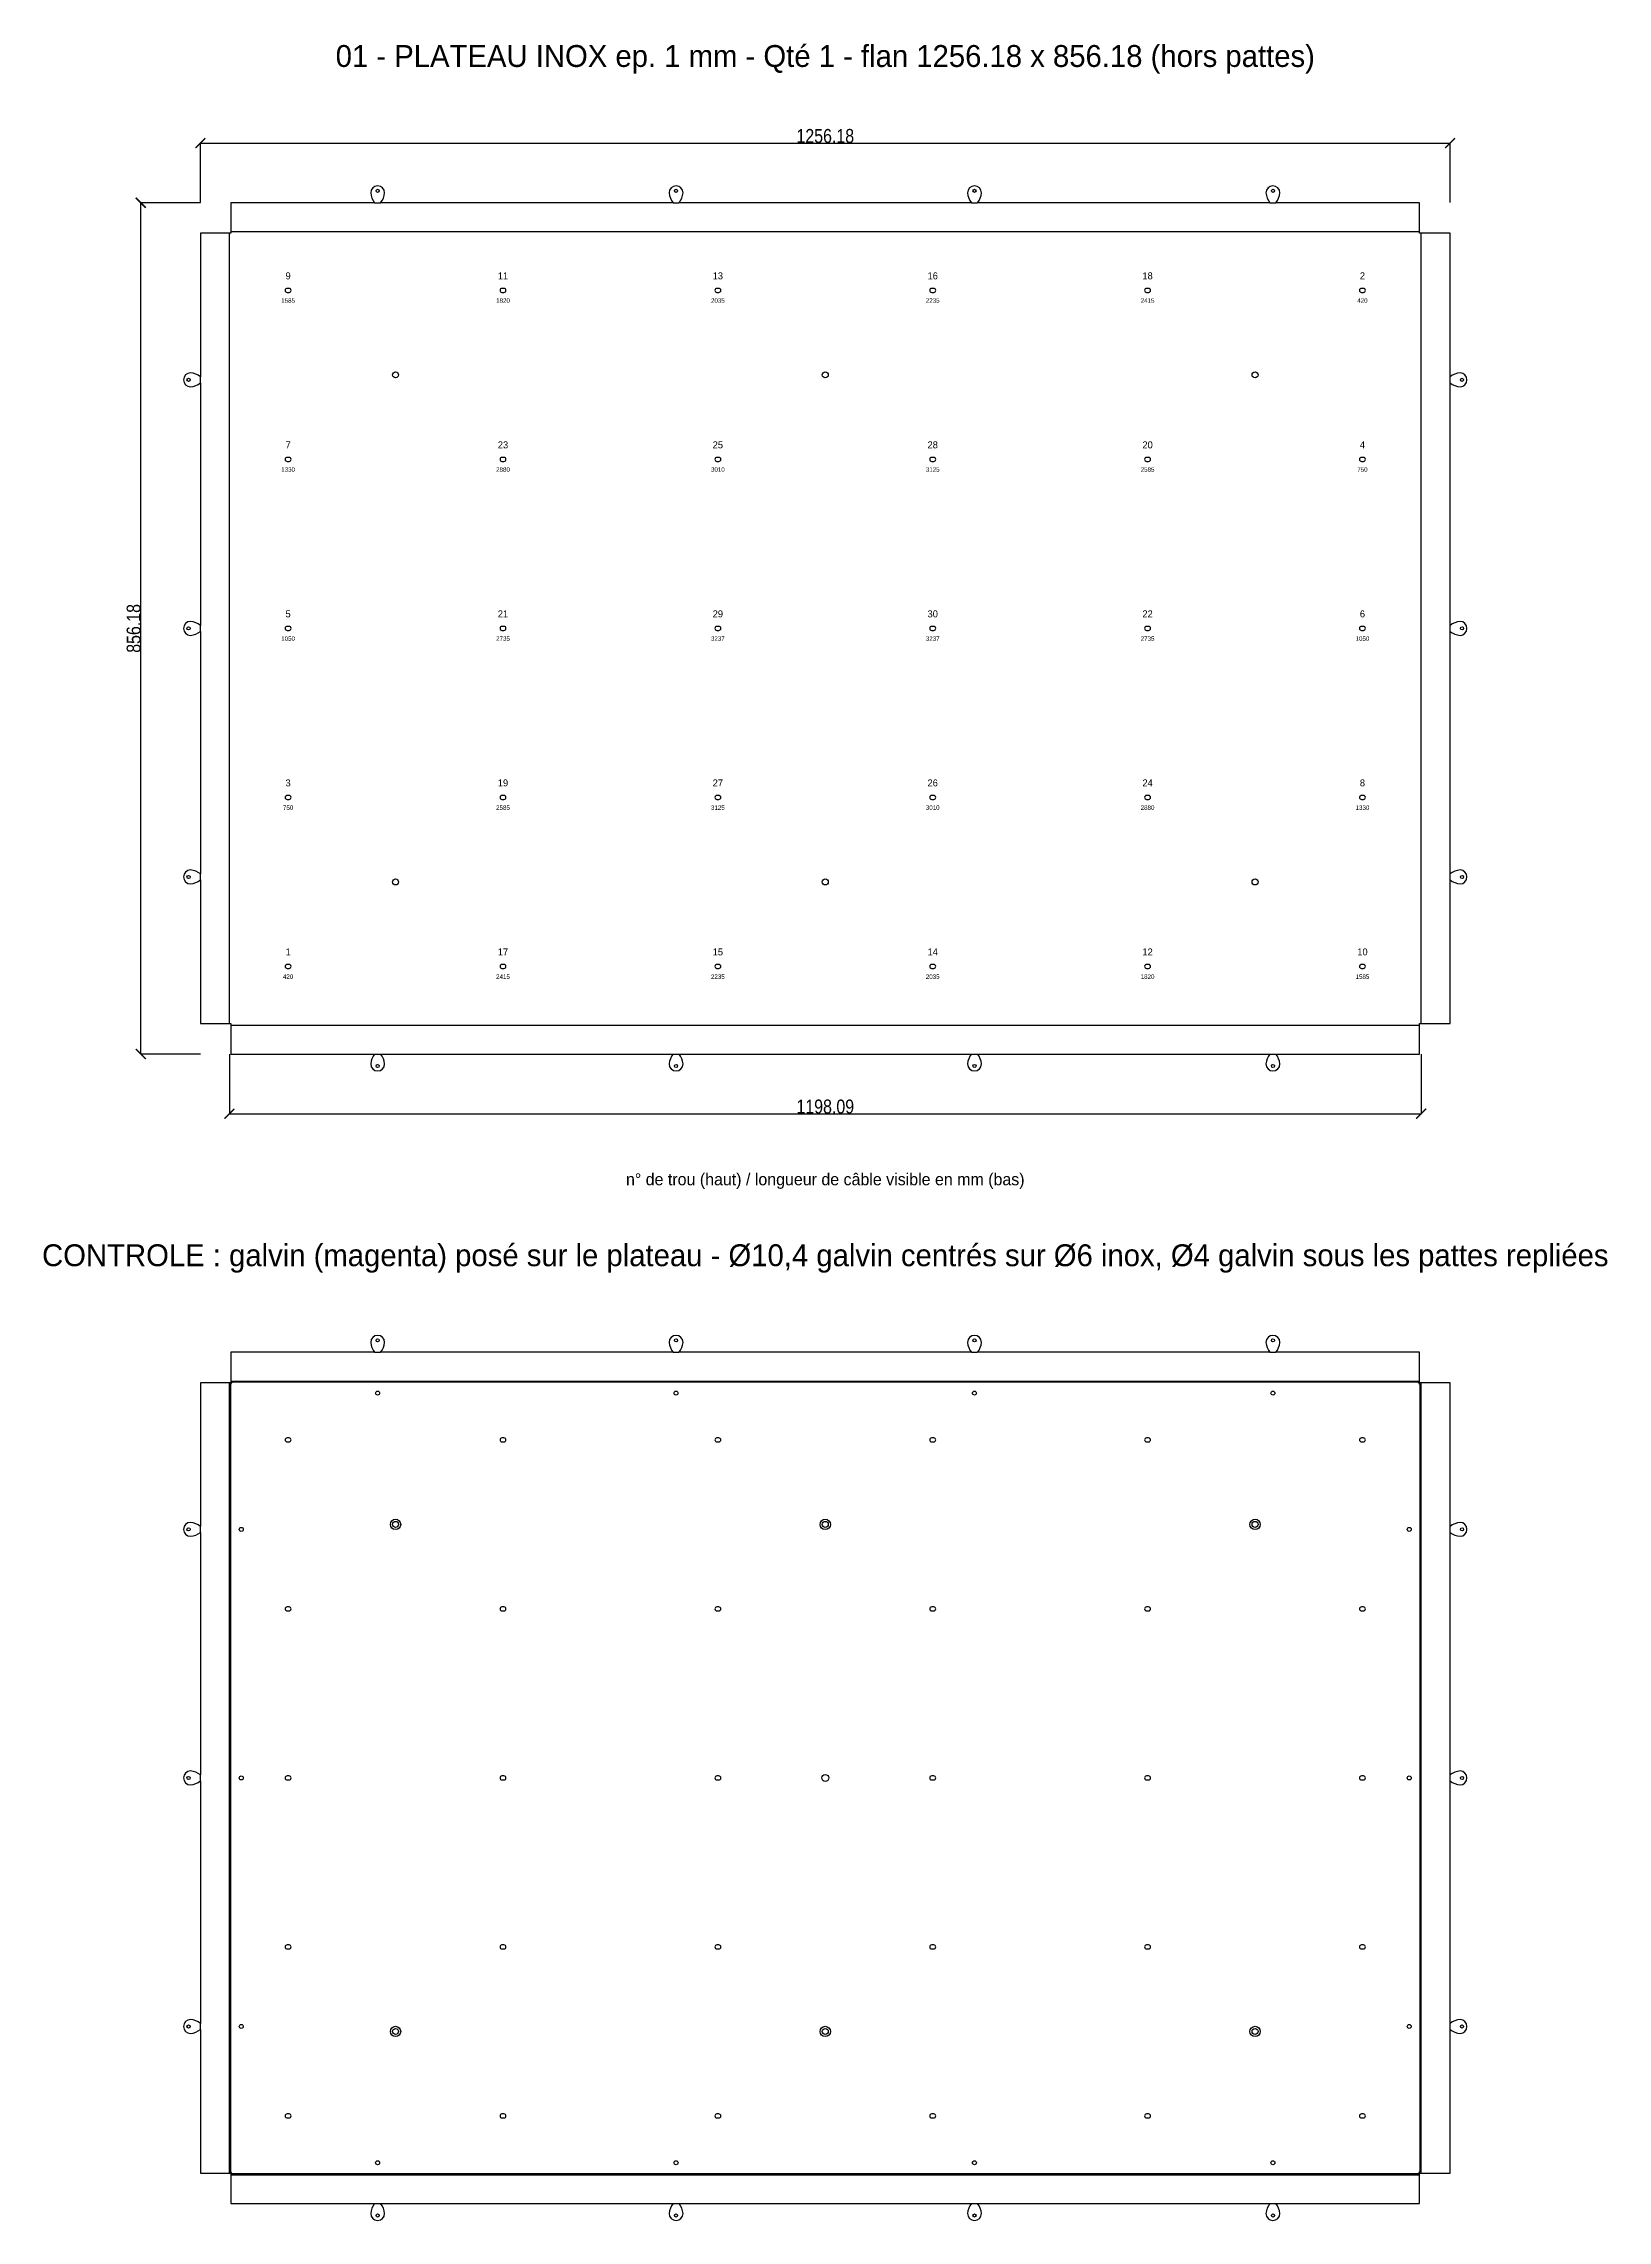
# Model space of a CAD drawing. Header units: millimetres. Extents: x -786 to 2110, y -1843 to 588.
# Drawn here: x -786 to 786, y -1601 to 588 of the extents above; entities that cross this region are included whole.
import ezdxf
from ezdxf.enums import TextEntityAlignment as Align

# ---------------------------------------------------------------- set-up
doc = ezdxf.new("R2010")
doc.units = ezdxf.units.MM
doc.linetypes.add('DASHED', pattern=[1.524, 1.27, -0.254])
for name, color, linetype in [('CONTROLE', 6, 'Continuous'), ('COTATION', 3, 'Continuous'), ('DECOUPE', 1, 'Continuous'), ('PLIAGE', 5, 'DASHED'), ('TEXTE', 7, 'Continuous')]:
    doc.layers.add(name, color=color, linetype=linetype)
doc.styles.add('OpenSansCondensed-Light', font='OpenSansCondensed-Light.ttf')
doc.dimstyles.new('EZDXF', dxfattribs={"dimtxt": 0.25, "dimasz": 0.175, "dimexe": 0.375, "dimexo": 0.125, "dimgap": 0.1, "dimtad": 1, "dimlfac": 100, "dimzin": 12, "dimdsep": 46, "dimtxsty": 'OpenSansCondensed-Light', "dimblk": 'ARCHTICK', "dimcen": 2.5, "dimazin": 3, "dimtfac": 0.5, "dimtmove": 2, "dimatfit": 3})

# ---------------------------------------------------------------- blocks, each defined once
blk = doc.blocks.new('_ARCHTICK')
at = {"color": 0, "linetype": 'BYBLOCK', "const_width": 0.15}
blk.add_lwpolyline([(-0.5, -0.5), (0.5, 0.5)], dxfattribs=at)

msp = doc.modelspace()

# ---------------------------------------------------------------- linework, layer by layer
at = {"layer": 'CONTROLE'}
msp.add_lwpolyline([(-595, -1554.17832), (595, -1554.17832, 0.4142135624), (598, -1551.17832), (598, -761.17832, 0.4142135624), (595, -758.17832), (-595, -758.17832, 0.4142135624), (-598, -761.17832), (-598, -1551.17832, 0.4142135624)], format="xyb", close=True, dxfattribs=at)
for centre, radius in [((-450, -769.13374), 2), ((-150, -769.13374), 2), ((150, -769.13374), 2), ((450, -769.13374), 2), ((-432, -901.17832), 5.2), ((0, -901.17832), 5.2), ((432, -901.17832), 5.2), ((-587.04458, -906.17832), 2), ((587.04458, -906.17832), 2), ((-587.04458, -1156.17832), 2), ((0, -1156.17832), 3.5), ((587.04458, -1156.17832), 2), ((-587.04458, -1406.17832), 2), ((-432, -1411.17832), 5.2), ((0, -1411.17832), 5.2), ((432, -1411.17832), 5.2), ((587.04458, -1406.17832), 2), ((-450, -1543.2229), 2), ((-150, -1543.2229), 2), ((150, -1543.2229), 2), ((450, -1543.2229), 2)]:
    msp.add_circle(centre, radius, dxfattribs=at)
at = {"layer": 'DECOUPE'}
for points in [[(-597.5, -428.08916), (-453, -428.08916, 0.1438270997), (-457, -438.08916, 1), (-443, -438.08916, 0.1438270997), (-447, -428.08916), (-153, -428.08916, 0.1438270997), (-157, -438.08916, 1), (-143, -438.08916, 0.1438270997), (-147, -428.08916), (147, -428.08916, 0.1438270997), (143, -438.08916, 1), (157, -438.08916, 0.1438270997), (153, -428.08916), (447, -428.08916, 0.1438270997), (443, -438.08916, 1), (457, -438.08916, 0.1438270997), (453, -428.08916), (597.5, -428.08916), (597.5, -397.5), (628.08916, -397.5), (628.08916, -253, 0.1438270997), (638.08916, -257, 1), (638.08916, -243, 0.1438270997), (628.08916, -247), (628.08916, -3, 0.1438270997), (638.08916, -7, 1), (638.08916, 7, 0.1438270997), (628.08916, 3), (628.08916, 247, 0.1438270997), (638.08916, 243, 1), (638.08916, 257, 0.1438270997), (628.08916, 253), (628.08916, 397.5), (597.5, 397.5), (597.5, 428.08916), (453, 428.08916, 0.1438270997), (457, 438.08916, 1), (443, 438.08916, 0.1438270997), (447, 428.08916), (153, 428.08916, 0.1438270997), (157, 438.08916, 1), (143, 438.08916, 0.1438270997), (147, 428.08916), (-147, 428.08916, 0.1438270997), (-143, 438.08916, 1), (-157, 438.08916, 0.1438270997), (-153, 428.08916), (-447, 428.08916, 0.1438270997), (-443, 438.08916, 1), (-457, 438.08916, 0.1438270997), (-453, 428.08916), (-597.5, 428.08916), (-597.5, 397.5), (-628.08916, 397.5), (-628.08916, 253, 0.1438270997), (-638.08916, 257, 1), (-638.08916, 243, 0.1438270997), (-628.08916, 247), (-628.08916, 3, 0.1438270997), (-638.08916, 7, 1), (-638.08916, -7, 0.1438270997), (-628.08916, -3), (-628.08916, -247, 0.1438270997), (-638.08916, -243, 1), (-638.08916, -257, 0.1438270997), (-628.08916, -253), (-628.08916, -397.5), (-597.5, -397.5)], [(-541, 338), (-539, 338, 1), (-539, 342), (-541, 342, 1)], [(-325, 338), (-323, 338, 1), (-323, 342), (-325, 342, 1)], [(-109, 338), (-107, 338, 1), (-107, 342), (-109, 342, 1)], [(107, 338), (109, 338, 1), (109, 342), (107, 342, 1)], [(323, 338), (325, 338, 1), (325, 342), (323, 342, 1)], [(539, 338), (541, 338, 1), (541, 342), (539, 342, 1)], [(-541, 168), (-539, 168, 1), (-539, 172), (-541, 172, 1)], [(-325, 168), (-323, 168, 1), (-323, 172), (-325, 172, 1)], [(-109, 168), (-107, 168, 1), (-107, 172), (-109, 172, 1)], [(107, 168), (109, 168, 1), (109, 172), (107, 172, 1)], [(323, 168), (325, 168, 1), (325, 172), (323, 172, 1)], [(539, 168), (541, 168, 1), (541, 172), (539, 172, 1)], [(-541, -2), (-539, -2, 1), (-539, 2), (-541, 2, 1)], [(-325, -2), (-323, -2, 1), (-323, 2), (-325, 2, 1)], [(-109, -2), (-107, -2, 1), (-107, 2), (-109, 2, 1)], [(107, -2), (109, -2, 1), (109, 2), (107, 2, 1)], [(323, -2), (325, -2, 1), (325, 2), (323, 2, 1)], [(539, -2), (541, -2, 1), (541, 2), (539, 2, 1)], [(-541, -172), (-539, -172, 1), (-539, -168), (-541, -168, 1)], [(-325, -172), (-323, -172, 1), (-323, -168), (-325, -168, 1)], [(-109, -172), (-107, -172, 1), (-107, -168), (-109, -168, 1)], [(107, -172), (109, -172, 1), (109, -168), (107, -168, 1)], [(323, -172), (325, -172, 1), (325, -168), (323, -168, 1)], [(539, -172), (541, -172, 1), (541, -168), (539, -168, 1)], [(-541, -342), (-539, -342, 1), (-539, -338), (-541, -338, 1)], [(-325, -342), (-323, -342, 1), (-323, -338), (-325, -338, 1)], [(-109, -342), (-107, -342, 1), (-107, -338), (-109, -338, 1)], [(107, -342), (109, -342, 1), (109, -338), (107, -338, 1)], [(323, -342), (325, -342, 1), (325, -338), (323, -338, 1)], [(539, -342), (541, -342, 1), (541, -338), (539, -338, 1)], [(-597.5, -1584.26748), (-453, -1584.26748, 0.1438270997), (-457, -1594.26748, 1), (-443, -1594.26748, 0.1438270997), (-447, -1584.26748), (-153, -1584.26748, 0.1438270997), (-157, -1594.26748, 1), (-143, -1594.26748, 0.1438270997), (-147, -1584.26748), (147, -1584.26748, 0.1438270997), (143, -1594.26748, 1), (157, -1594.26748, 0.1438270997), (153, -1584.26748), (447, -1584.26748, 0.1438270997), (443, -1594.26748, 1), (457, -1594.26748, 0.1438270997), (453, -1584.26748), (597.5, -1584.26748), (597.5, -1553.67832), (628.08916, -1553.67832), (628.08916, -1409.17832, 0.1438270997), (638.08916, -1413.17832, 1), (638.08916, -1399.17832, 0.1438270997), (628.08916, -1403.17832), (628.08916, -1159.17832, 0.1438270997), (638.08916, -1163.17832, 1), (638.08916, -1149.17832, 0.1438270997), (628.08916, -1153.17832), (628.08916, -909.17832, 0.1438270997), (638.08916, -913.17832, 1), (638.08916, -899.17832, 0.1438270997), (628.08916, -903.17832), (628.08916, -758.67832), (597.5, -758.67832), (597.5, -728.08916), (453, -728.08916, 0.1438270997), (457, -718.08916, 1), (443, -718.08916, 0.1438270997), (447, -728.08916), (153, -728.08916, 0.1438270997), (157, -718.08916, 1), (143, -718.08916, 0.1438270997), (147, -728.08916), (-147, -728.08916, 0.1438270997), (-143, -718.08916, 1), (-157, -718.08916, 0.1438270997), (-153, -728.08916), (-447, -728.08916, 0.1438270997), (-443, -718.08916, 1), (-457, -718.08916, 0.1438270997), (-453, -728.08916), (-597.5, -728.08916), (-597.5, -758.67832), (-628.08916, -758.67832), (-628.08916, -903.17832, 0.1438270997), (-638.08916, -899.17832, 1), (-638.08916, -913.17832, 0.1438270997), (-628.08916, -909.17832), (-628.08916, -1153.17832, 0.1438270997), (-638.08916, -1149.17832, 1), (-638.08916, -1163.17832, 0.1438270997), (-628.08916, -1159.17832), (-628.08916, -1403.17832, 0.1438270997), (-638.08916, -1399.17832, 1), (-638.08916, -1413.17832, 0.1438270997), (-628.08916, -1409.17832), (-628.08916, -1553.67832), (-597.5, -1553.67832)], [(-541, -818.17832), (-539, -818.17832, 1), (-539, -814.17832), (-541, -814.17832, 1)], [(-325, -818.17832), (-323, -818.17832, 1), (-323, -814.17832), (-325, -814.17832, 1)], [(-109, -818.17832), (-107, -818.17832, 1), (-107, -814.17832), (-109, -814.17832, 1)], [(107, -818.17832), (109, -818.17832, 1), (109, -814.17832), (107, -814.17832, 1)], [(323, -818.17832), (325, -818.17832, 1), (325, -814.17832), (323, -814.17832, 1)], [(539, -818.17832), (541, -818.17832, 1), (541, -814.17832), (539, -814.17832, 1)], [(-541, -988.17832), (-539, -988.17832, 1), (-539, -984.17832), (-541, -984.17832, 1)], [(-325, -988.17832), (-323, -988.17832, 1), (-323, -984.17832), (-325, -984.17832, 1)], [(-109, -988.17832), (-107, -988.17832, 1), (-107, -984.17832), (-109, -984.17832, 1)], [(107, -988.17832), (109, -988.17832, 1), (109, -984.17832), (107, -984.17832, 1)], [(323, -988.17832), (325, -988.17832, 1), (325, -984.17832), (323, -984.17832, 1)], [(539, -988.17832), (541, -988.17832, 1), (541, -984.17832), (539, -984.17832, 1)], [(-541, -1158.17832), (-539, -1158.17832, 1), (-539, -1154.17832), (-541, -1154.17832, 1)], [(-325, -1158.17832), (-323, -1158.17832, 1), (-323, -1154.17832), (-325, -1154.17832, 1)], [(-109, -1158.17832), (-107, -1158.17832, 1), (-107, -1154.17832), (-109, -1154.17832, 1)], [(107, -1158.17832), (109, -1158.17832, 1), (109, -1154.17832), (107, -1154.17832, 1)], [(323, -1158.17832), (325, -1158.17832, 1), (325, -1154.17832), (323, -1154.17832, 1)], [(539, -1158.17832), (541, -1158.17832, 1), (541, -1154.17832), (539, -1154.17832, 1)], [(-541, -1328.17832), (-539, -1328.17832, 1), (-539, -1324.17832), (-541, -1324.17832, 1)], [(-325, -1328.17832), (-323, -1328.17832, 1), (-323, -1324.17832), (-325, -1324.17832, 1)], [(-109, -1328.17832), (-107, -1328.17832, 1), (-107, -1324.17832), (-109, -1324.17832, 1)], [(107, -1328.17832), (109, -1328.17832, 1), (109, -1324.17832), (107, -1324.17832, 1)], [(323, -1328.17832), (325, -1328.17832, 1), (325, -1324.17832), (323, -1324.17832, 1)], [(539, -1328.17832), (541, -1328.17832, 1), (541, -1324.17832), (539, -1324.17832, 1)], [(-541, -1498.17832), (-539, -1498.17832, 1), (-539, -1494.17832), (-541, -1494.17832, 1)], [(-325, -1498.17832), (-323, -1498.17832, 1), (-323, -1494.17832), (-325, -1494.17832, 1)], [(-109, -1498.17832), (-107, -1498.17832, 1), (-107, -1494.17832), (-109, -1494.17832, 1)], [(107, -1498.17832), (109, -1498.17832, 1), (109, -1494.17832), (107, -1494.17832, 1)], [(323, -1498.17832), (325, -1498.17832, 1), (325, -1494.17832), (323, -1494.17832, 1)], [(539, -1498.17832), (541, -1498.17832, 1), (541, -1494.17832), (539, -1494.17832, 1)]]:
    msp.add_lwpolyline(points, format="xyb", close=True, dxfattribs=at)
for centre, radius in [((-450, 440.08916), 1.6), ((-150, 440.08916), 1.6), ((150, 440.08916), 1.6), ((450, 440.08916), 1.6), ((-640.08916, 250), 1.6), ((-432, 255), 3), ((0, 255), 3), ((432, 255), 3), ((640.08916, 250), 1.6), ((-640.08916, 0), 1.6), ((640.08916, 0), 1.6), ((-640.08916, -250), 1.6), ((-432, -255), 3), ((0, -255), 3), ((432, -255), 3), ((640.08916, -250), 1.6), ((-450, -440.08916), 1.6), ((-150, -440.08916), 1.6), ((150, -440.08916), 1.6), ((450, -440.08916), 1.6), ((-450, -716.08916), 1.6), ((-150, -716.08916), 1.6), ((150, -716.08916), 1.6), ((450, -716.08916), 1.6), ((-640.08916, -906.17832), 1.6), ((-432, -901.17832), 3), ((0, -901.17832), 3), ((432, -901.17832), 3), ((640.08916, -906.17832), 1.6), ((-640.08916, -1156.17832), 1.6), ((640.08916, -1156.17832), 1.6), ((-640.08916, -1406.17832), 1.6), ((-432, -1411.17832), 3), ((0, -1411.17832), 3), ((432, -1411.17832), 3), ((640.08916, -1406.17832), 1.6), ((-450, -1596.26748), 1.6), ((-150, -1596.26748), 1.6), ((150, -1596.26748), 1.6), ((450, -1596.26748), 1.6)]:
    msp.add_circle(centre, radius, dxfattribs=at)
at = {"layer": 'PLIAGE'}
for p, q in [((-453, 428.08916), (-447, 428.08916)), ((-153, 428.08916), (-147, 428.08916)), ((147, 428.08916), (153, 428.08916)), ((447, 428.08916), (453, 428.08916)), ((-599.04458, -397.5), (-599.04458, 397.5)), ((-597.5, 399.04458), (597.5, 399.04458)), ((599.04458, -397.5), (599.04458, 397.5)), ((-628.08916, 247), (-628.08916, 253)), ((628.08916, 247), (628.08916, 253)), ((-628.08916, -3), (-628.08916, 3)), ((628.08916, -3), (628.08916, 3)), ((-628.08916, -253), (-628.08916, -247)), ((628.08916, -253), (628.08916, -247)), ((-597.5, -399.04458), (597.5, -399.04458)), ((-453, -428.08916), (-447, -428.08916)), ((-153, -428.08916), (-147, -428.08916)), ((147, -428.08916), (153, -428.08916)), ((447, -428.08916), (453, -428.08916)), ((-453, -728.08916), (-447, -728.08916)), ((-153, -728.08916), (-147, -728.08916)), ((147, -728.08916), (153, -728.08916)), ((447, -728.08916), (453, -728.08916)), ((-599.04458, -1553.67832), (-599.04458, -758.67832)), ((-597.5, -757.13374), (597.5, -757.13374)), ((599.04458, -1553.67832), (599.04458, -758.67832)), ((-628.08916, -909.17832), (-628.08916, -903.17832)), ((628.08916, -909.17832), (628.08916, -903.17832)), ((-628.08916, -1159.17832), (-628.08916, -1153.17832)), ((628.08916, -1159.17832), (628.08916, -1153.17832)), ((-628.08916, -1409.17832), (-628.08916, -1403.17832)), ((628.08916, -1409.17832), (628.08916, -1403.17832)), ((-597.5, -1555.2229), (597.5, -1555.2229)), ((-453, -1584.26748), (-447, -1584.26748)), ((-153, -1584.26748), (-147, -1584.26748)), ((147, -1584.26748), (153, -1584.26748)), ((447, -1584.26748), (453, -1584.26748))]:
    msp.add_line(p, q, dxfattribs=at)

# ---------------------------------------------------------------- texts
at = {"layer": 'TEXTE'}
for s, height, p in [('01 - PLATEAU INOX ep. 1 mm - Qté 1 - flan 1256.18 x 856.18 (hors pattes)', 22, (0, 558.08916)), ('9', 7, (-540, 349)), ('11', 7, (-324, 349)), ('13', 7, (-108, 349)), ('16', 7, (108, 349)), ('18', 7, (324, 349)), ('2', 7, (540, 349)), ('7', 7, (-540, 179)), ('23', 7, (-324, 179)), ('25', 7, (-108, 179)), ('28', 7, (108, 179)), ('20', 7, (324, 179)), ('4', 7, (540, 179)), ('5', 7, (-540, 9)), ('21', 7, (-324, 9)), ('29', 7, (-108, 9)), ('30', 7, (108, 9)), ('22', 7, (324, 9)), ('6', 7, (540, 9)), ('3', 7, (-540, -161)), ('19', 7, (-324, -161)), ('27', 7, (-108, -161)), ('26', 7, (108, -161)), ('24', 7, (324, -161)), ('8', 7, (540, -161)), ('1', 7, (-540, -331)), ('17', 7, (-324, -331)), ('15', 7, (-108, -331)), ('14', 7, (108, -331)), ('12', 7, (324, -331)), ('10', 7, (540, -331)), ('CONTROLE : galvin (magenta) posé sur le plateau - Ø10,4 galvin centrés sur Ø6 inox, Ø4 galvin sous les pattes repliées', 22, (0, -648.08916))]:
    msp.add_text(s, height=height, dxfattribs=at).set_placement(p, align=Align.BOTTOM_CENTER)
for s, height, p in [('1585', 4.5, (-540, 332)), ('1820', 4.5, (-324, 332)), ('2035', 4.5, (-108, 332)), ('2235', 4.5, (108, 332)), ('2415', 4.5, (324, 332)), ('420', 4.5, (540, 332)), ('1330', 4.5, (-540, 162)), ('2880', 4.5, (-324, 162)), ('3010', 4.5, (-108, 162)), ('3125', 4.5, (108, 162)), ('2585', 4.5, (324, 162)), ('750', 4.5, (540, 162)), ('1050', 4.5, (-540, -8)), ('2735', 4.5, (-324, -8)), ('3237', 4.5, (-108, -8)), ('3237', 4.5, (108, -8)), ('2735', 4.5, (324, -8)), ('1050', 4.5, (540, -8)), ('750', 4.5, (-540, -178)), ('2585', 4.5, (-324, -178)), ('3125', 4.5, (-108, -178)), ('3010', 4.5, (108, -178)), ('2880', 4.5, (324, -178)), ('1330', 4.5, (540, -178)), ('420', 4.5, (-540, -348)), ('2415', 4.5, (-324, -348)), ('2235', 4.5, (-108, -348)), ('2035', 4.5, (108, -348)), ('1820', 4.5, (324, -348)), ('1585', 4.5, (540, -348)), ('n° de trou (haut) / longueur de câble visible en mm (bas)', 12, (0, -548.08916))]:
    msp.add_text(s, height=height, dxfattribs=at).set_placement(p, align=Align.TOP_CENTER)

# ---------------------------------------------------------------- dimensions: what is measured, and where the dimension line sits
at = {"layer": 'COTATION'}
for base, p1, p2, text in [((-628.08916, 488.08916), (-628.08916, 428.08916), (628.08916, 428.08916), '1256.18'), ((-599.04458, -488.08916), (-599.04458, -428.08916), (599.04458, -428.08916), '1198.09')]:
    msp.add_linear_dim(base=base, p1=p1, p2=p2, text=text, dimstyle='EZDXF', override={"dimtxt": 14, "dimasz": 10}, dxfattribs=at).render()
msp.add_linear_dim(base=(-688.08916, -428.08916), p1=(-628.08916, -428.08916), p2=(-628.08916, 428.08916), angle=90, text='856.18', dimstyle='EZDXF', override={"dimtxt": 14, "dimasz": 10}, dxfattribs=at).render()

doc.saveas('drawing.dxf')
